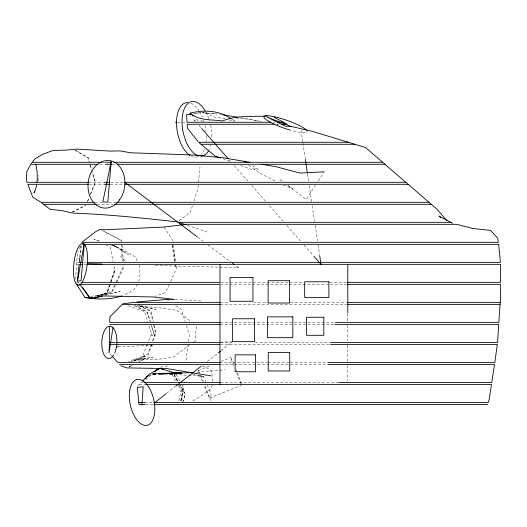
<?xml version="1.0" encoding="UTF-8"?>
<svg xmlns="http://www.w3.org/2000/svg" width="527" height="527" viewBox="0 0 527 527"><rect width="100%" height="100%" fill="white"/><g stroke="black" fill="none" stroke-linecap="round" stroke-linejoin="round"><path stroke-width="0.4" stroke-dasharray="2.63 1.98" d="M210.886 400.856L210.984 393.84L207.249 385.132M75.592 279.31L77.298 254.903L78.108 250.365M79.656 257.433L80.717 245.971M80.17 257.446L81.336 245.2L78.51 249.719M198.218 185.096L197.836 189.035L193.561 202.315M198.488 182.302L199.977 167.046M181.749 400.849L183.264 387.51L181.631 384.407M186.031 360.277L188.126 344.388M188.495 341.582L189.345 335.165L186.262 325.146M138.766 281.609L140.05 274.132L139.602 266.398L138.693 264.343M180.978 400.849L183.264 387.51L183.594 389.407L181.216 400.882M38.346 180.866L38.649 179.437L38.234 175.386M178.851 400.869L181.288 389.262L179.213 385.099M180.642 400.856L182.494 393.056L178.383 385.738M229.061 119.879L233.586 121.19L234.667 121.012L235.332 118.746M182.757 402.417L185.3 394.097L180.326 385.085M192.427 205.84L190.221 212.704L177.895 221.426M182.592 402.417L185.3 394.097L179.588 384.407M109.451 285.081L106.974 292.36L100.249 294.856M110.374 282.353L114.636 269.824L113.562 264.343M110.235 284.356L107.317 292.966L101.395 295.034M111.164 281.609L115.215 269.672L110.973 281.609M151.901 344.388L148.1 355.178L132.896 361.265L129.794 361.66M153.12 340.943L155.92 332.998L153.996 324.375M109.998 284.356L106.816 293.302L100.367 294.567M151.275 344.388L147.652 354.216L132.896 361.265L152.83 357.273L133.674 360.013L159.2 359.21L173.488 356.917L189.153 345.35M152.547 340.929L155.498 332.912L153.502 324.375M147.277 344.388L141.447 359.065L144.826 355.811L128.199 361.529M148.66 340.89L151.631 333.407L152.158 335.956L148.779 325.146M87.653 201.564L89.149 197.809M90.644 194.061L95.321 182.329L90.479 194.061M87.383 201.564L88.931 197.809M169.483 284.356L165.287 292.511L155.122 296.411M170.656 281.622L176.914 266.965L176.347 264.343M114.82 285.074L112.271 290.812L101.256 295.258M116.032 282.353L123.055 266.55L122.857 264.343M115.42 285.061L112.146 292.077L103.654 295.1M116.684 282.353L123.858 266.985L123.753 265.667M212.493 385.059L209.944 389.618L201.61 395.599L192.553 401.139M315.601 184.997L306.121 199.45L287.525 185.28M318.222 180.998L323.795 172.494M137.488 284.356L133.324 290.496L123.384 295.225M137.633 386.014L141.203 382.404L145.011 382.404M145.426 379.927L151.941 374.111M166.637 393.313L175.036 386.732M207.368 361.403L217.71 353.301M220.945 350.771L231.933 342.161M193.672 342.016L195.181 340.903L196.347 326.167L195.3 325.271M149.385 375.797L151.348 374.381M160.702 367.662L162.079 366.759L169.226 365.639M129.069 366.864L131.783 365.455M139.049 361.667L145.353 358.38L144.78 359.118L139.648 361.667M72.225 212.071L85.196 205.477M129.174 366.864L133.443 364.75M72.245 212.111L86.079 205.51M198.475 370.468L210.477 365.652M220.971 361.43L230.727 357.517M209.667 398.063L241.168 385.408M94.267 297.076L96.507 296.246M105.841 295.113L120.163 291.385L101.118 295.054M90.69 296.457L97.139 295.199M193.416 113.865L200.425 112.653L193.883 113.588M196.854 372.26L225.286 369.776M236.715 118.232L240.641 117.923M118.186 346.773L153.324 345.198M220.326 342.201L231.761 341.687M177.698 122.277L186.097 122.277M273.414 122.277L275.048 122.277M276.991 124.273L278.506 124.273M102.034 162.296L104.807 162.296M99.689 164.292L104.201 164.292M111.731 164.292L115.565 164.292M88.951 182.302L103.588 182.302M110.756 182.302L123.476 182.302M89.037 184.305L103.378 184.305M110.367 184.305L124.095 184.305M95.17 202.315L102.442 202.315M108.825 202.315L115.894 202.315M97.251 204.318L112.87 204.318M76.777 262.347L78.773 262.347M83.338 262.347L86.698 262.347M76.639 264.343L78.352 264.343M83.977 264.343L86.224 264.343M76.046 282.353L81.527 282.353M220.866 282.353L303.684 282.353M329.652 282.353L346.272 282.353M220.326 284.356L251.88 284.356M252.189 284.356L346.707 284.356M220.306 302.366L229.35 302.366M253.559 302.366L267.538 302.366M290.482 302.366L346.279 302.366M220.286 304.369L346.575 304.369M220.339 322.372L334.974 322.372M220.372 324.375L334.309 324.375M220.589 342.385L231.999 342.385M255.351 342.385L331.068 342.385M220.477 344.388L330.37 344.388M219.594 362.398L267.347 362.398M268.105 362.398L290.081 362.398M290.594 362.398L328.097 362.398M220.754 364.394L290.048 364.394M290.614 364.394L328.084 364.394M220.622 382.404L338.242 382.404M139.22 384.407L145.874 384.407M144.668 402.417L153.798 402.417M145.729 404.42L153.937 404.42M164.879 374.341L173.745 374.493L178.021 381.746M155.412 265.489L236.742 267.637M175.451 299.481L202.289 301.062M169.918 374.17L187.935 375.349M188.758 375.402L203.501 376.37L205.761 381.653M214.759 113.845L201.209 112.521L219.034 114.181M225.292 118.779L213.83 116.908L203.047 112.139M219.838 114.313L222.236 114.708M239.805 117.923L259.139 121.184M192.263 374.401L203.501 376.37L196.545 374.493M203.066 121.19L197.691 120.248L195.346 118.068M241.425 117.864L260.615 121.276M140.788 305.647L155.768 309.54L137.56 305.877L163.317 308.216L177.25 310.508L190.774 321.391M112.409 245.114L123.14 249.791L135.439 256.998L137.514 261.675M110.663 245.015L116.5 246.82L128.404 254.534L113.819 245.51L116.5 246.82L111.381 245.081M187.52 225.358L206.683 231.834M99.675 241.102L93.872 239.126L98.259 241.267M128.173 305.719L144.569 311.681L147.909 322.372M222.928 158.68L230.22 161.46M240.734 165.465L252.255 169.852L253.382 169.957L256.115 168.528L258.217 169.444L251.478 165.155M283.394 184.97L292.702 188.719L287.801 185.188M201.788 365.909L208.139 368.637L211.531 371.515L212.855 381.627M139.075 305.588L150.953 310.746L153.377 321.602M105.973 245.022L110.189 247.071L113.015 261.544M138.996 305.68L150.439 311.319L152.85 321.589M274.791 180.814L260.384 173.502L247.67 164.292M134.787 305.489L147.217 311.839L150.248 321.622L147.435 312.57L134.569 305.541M120.67 240.352L102.264 230.589L121.632 240.226L121.803 242.334M75.552 150.373L88.272 157.487L89.61 162.296M74.814 150.03L87.989 158.034L89.043 161.585M231.61 119.069L234.667 121.012M166.44 299.448L168.943 301.115M175.728 305.627L181.426 309.421L185.175 321.615M282.09 181.077L280.384 179.845L282.32 181.321M197.717 237.137L202.961 241.076M208.211 245.015L230.51 261.767M120.459 255.924L125.828 261.669M110.183 354.019L111.263 355.218M198.969 125.446L201.136 127.916M229.337 160.017L230.424 161.249M234.219 165.57L247.776 181.005M251.577 185.326L265.674 201.38M269.475 205.701L283.032 221.129M286.826 225.451L300.383 240.885M304.184 245.207L313.4 255.7M78.404 282.353L79.142 283.355M164.022 227.045L173.264 241.274M174.009 374.051L178.396 381.713M172.026 374.414L176.512 382.404M176.374 374.44L180.194 381.68M173.943 374.519L177.869 382.404M201.018 375.758L203.494 381.706M151.091 324.375L154.595 335.692L151.328 325.133M90.077 165.076L91.474 169.773M91.705 170.557L95.209 182.382L92.35 172.125M90.387 165.076L91.481 168.996M172.065 244.594L175.748 261.57M172.191 245.398L174.615 261.537M175.036 264.343L175.531 267.65L175.359 265.667M301.003 130.07L302.821 142.277M302.939 143.094L305.245 158.555M307.544 174.015L308.638 181.341M309.244 185.405L311.668 201.683M312.274 205.754L314.573 221.215M315.179 225.286L317.485 240.747M318.091 244.818L319.54 254.581M121.032 244.337L122.6 261.524M173.6 245.154L175.076 262.347M122.04 245.154L123.404 261.524M347.794 313.684L347.794 321.088M347.794 325.199L347.794 340.824M347.794 344.935L347.794 361.384M347.794 365.494L347.794 381.12M306.371 130.057A22.898 4.157 19.3 0 1 289.534 129.925M241.076 383.682A15 0.428 68.1 0 1 236.616 373.169M233.777 366.028A15 0.428 68.1 0 1 232.157 360.244L233.27 362.8A15 0.428 68.1 0 1 233.777 363.999M236.03 369.453A15 0.428 68.1 0 1 237.203 372.365M237.486 373.083A15 0.428 68.1 0 1 241.485 383.643M205.24 386.041A15 0.428 68.1 0 1 209.66 398.188A15 0.428 68.1 0 1 204.364 386.126M202.342 381.061A15 0.428 68.1 0 1 200.319 375.823M199.12 372.549A15 0.428 68.1 0 1 199.904 373.195M198.014 156.684A27.707 14.196 79.1 0 1 191.229 156.203M190.82 103.2A27.707 14.196 79.1 0 1 198.85 110.512M199.674 111.81A27.707 14.196 79.1 0 1 202.315 117.04M203.415 119.912A27.707 14.196 79.1 0 1 203.909 121.421M204.95 125.268A27.707 14.196 79.1 0 1 206.017 131.612M206.288 135.551A27.707 14.196 79.1 0 1 205.8 143.509M204.384 148.996A27.707 14.196 79.1 0 1 201.242 154.371M205.899 111.968A27.707 14.196 79.1 0 1 209.66 121.124M210.642 124.991A27.707 14.196 79.1 0 1 211.795 137.554M211.037 143.963A27.707 14.196 79.1 0 1 209.324 149.339M277.828 124.346L277.426 124.273L277.828 124.346"/><path stroke-width="0.79" d="M109.688 326.312L109.109 352.827L112.93 327.754M497.62 341.951L498.707 324.375L334.829 324.375M141.908 404.42L143.206 386.792L137.284 387.358L139.029 404.42L145.142 404.42M84.248 244.225L81.039 280.726L77.482 281.095L79.024 264.343L82.482 264.343M79.584 258.25L79.208 262.347L82.653 262.347M36.692 184.305L36.383 186.749L34.064 192.961L34.94 191.709M36.943 182.302L37.325 179.312L37.088 171.42L35.836 164.292M77.482 281.095L84.109 244.041M145.452 378.63L146.921 376.627L148.298 375.731M31.35 163.469L35.131 158.699L42.997 154.167L52.983 150.498L65.605 150.136L76.659 149.095L109.899 151.084L120.268 150.913L130.591 152.784L193.205 155.004L223.395 157.836L249.897 162.296M142.31 381.284L149.51 374.012L159.859 368.248L175.755 373.307M154.312 371.99L156.677 369.875L154.187 371.818M154.352 402.938L165.985 393.821M175.689 386.225L200.899 366.469M218.356 352.794L220.299 351.278M157.896 369.664L159.207 368.722M155.88 370.797L159.325 368.557M121.968 295.897C110.314 299.711 97.04 299.599 85.045 297.564L77.225 285.43M95.374 297.63L93.905 298.223L89.498 297.445L85.045 297.564M92.772 297.636L89.781 298.743L92.877 297.755M99.155 296.543L93.905 298.223L102.66 295.943M99.531 295.357L97.152 295.818L153.667 296.964L174.635 299.435L166.44 299.448L137 301.997M190.629 114.063L186.558 114.655L187.039 122.277L270.95 122.277M186.663 224.324L164.022 227.045L105.235 229.746L100.143 229.462L96.039 231.386L81.757 242.334L498.338 242.334L497.705 238.25L490.558 230.411L472.772 228.487L456.731 224.324L184.457 224.324L178.534 222.322L450.855 222.322M122.817 303.776L134.609 302.366L219.838 302.366M192.796 372.615L159.273 373.478L152.784 374.13L155.201 374.177M324.224 171.835L299.909 173.047L275.562 166.611L261.8 164.292M116.553 346.845L118.186 346.773M155.188 374.045L152.784 374.13L155.248 374.084M158.443 373.92L164.101 373.702M172.184 373.393L181.295 373.05L159.273 373.478L164.187 373.795M158.489 373.913L164.193 373.696M172.336 373.386L181.295 373.05M159.194 373.893L163.996 373.715M267.492 115.993C252.459 116.935 236.722 114.899 222.532 120.979C211.604 119.326 198.929 120.979 190.063 113.167L190.3 114.405M175.412 122.277L176.934 122.277M277.505 122.277L283.46 122.277M274.712 124.273L187.171 124.273L187.421 128.298L198.185 141.723M281.543 124.273L287.149 124.273L274.231 117.277M198.771 142.283L348.288 142.283M201.064 144.286L354.862 144.286M32.279 162.296L101.777 162.296M105.565 162.296L111.388 162.296M113.799 162.296L382.661 162.296M97.963 164.292L30.882 164.292L26.798 171.532L26.35 180.517L27.061 182.302L88.398 182.302M105.163 164.292L111.731 164.292M117.093 164.292L384.973 164.292M104.26 182.302L109.471 182.302M124.26 182.302L405.823 182.302M88.272 184.305L27.852 184.305L32.766 197.223L40.362 201.874M104.115 184.305L109.306 184.305M124.906 184.305L408.135 184.305L436.797 209.041L446.758 220.517M94.359 202.315L40.941 202.315L50.131 209.298L62.779 210.714L70.789 212.803L73.932 213.145C108.509 214.436 142.843 218.066 177.243 221.887M116.678 202.315L428.998 202.315M43.576 204.318L96.467 204.318M114.399 204.318L431.317 204.318M82.462 244.337L498.647 244.337L500.419 262.347L87.429 262.347M86.995 264.343L500.466 264.343L500.531 282.353L347.715 282.353M82.232 282.353L219.232 282.353M76.567 284.356L78.042 284.356M79.491 284.356L218.883 284.356M347.504 284.356L500.551 284.356L500.65 296.049L498.825 322.372L335.435 322.372M347.892 302.366L500.189 302.366M220.286 304.369L122.231 304.369L109.899 316.892L109.774 322.372L220.148 322.372M347.879 304.369L500.037 304.369M109.735 324.375L220.372 324.375M109.333 342.385L115.492 342.385M117.132 342.385L219.68 342.385M330.963 342.385L497.56 342.385M109.293 344.388L219.667 344.388M330.508 344.388L497.304 344.388L494.84 362.398L328.097 362.398M219.937 362.398L117.725 362.398L111.803 355.817M119.53 364.394L219.937 364.394M328.084 364.394L494.537 364.394L491.783 382.404L338.756 382.404M144.464 382.404L220.141 382.404M145.781 384.407L491.474 384.407L489.175 399.578L488.325 402.417L153.785 402.417M138.818 402.417L144.918 402.417M153.937 404.42L487.732 404.42M164.101 373.538L159.273 373.478L164.081 373.584M87.232 263.684L102.021 264.073M291.102 126.414L285.436 126.203L267.189 117.172L291.102 126.414L312.445 131.381L365.593 147.553L408.135 184.305M223.033 114.84L237.427 117.205M211.017 375.883L166.512 368.544L127.04 367.925L120.775 365.778M220.655 157.922L215.253 156.236L199.39 142.876M159.859 368.248L163.673 369.789M452.667 223.27L438.984 216.142L440.855 217.565M230.905 118.674C219.173 110.222 203.666 109.708 190.063 113.167L192.994 115.887M124.912 182.454L197.058 236.643M232.479 263.243L234.449 264.725M237.071 266.695L238.382 267.676M194.088 119.886L195.168 121.124M201.676 128.529L228.25 158.779M313.947 256.32L320.996 264.343L319.665 255.397M79.88 284.356L89.498 297.445L82.732 287.63M244.917 160.979L245.483 162.296M305.364 159.365L307.425 173.199M347.794 264.343L347.794 312.867M219.976 264.343L219.976 384.407M114.655 353.09A16.225 7.536 -87.7 0 0 114.122 329.158L112.442 327.181L110.551 326.239L108.582 326.397A16.225 7.536 -87.7 0 0 102.264 349.151A16.225 7.536 -87.7 0 0 113.753 354.869M289.534 129.925A22.898 4.157 19.3 0 1 264.416 118.094A22.898 4.157 19.3 0 1 280.219 118.219A22.898 4.157 19.3 0 1 306.371 130.057M189.904 155.439A27.707 14.196 79.1 0 1 180.227 142.02L178.06 135.261A27.707 14.196 79.1 0 1 187.737 102.541M199.087 155.972A27.707 14.196 79.1 0 1 185.748 140.953L183.58 134.201A27.707 14.196 79.1 0 1 187.105 104.32A27.707 14.196 79.1 0 1 205.194 110.749M208.56 150.827A27.707 14.196 79.1 0 1 200.609 156.15M111.217 161.302L107.818 202.197L102.824 201.92L111.217 161.302M252.953 277.4L230.068 277.4L230.068 301.286L252.953 301.286L252.953 277.4M289.501 280.707L268.131 280.707L268.131 303.012L289.501 303.012L289.501 280.707M328.894 281.78L304.659 281.78L304.659 297.419L328.894 297.419L328.894 281.78M292.821 316.879L267.459 316.879L267.459 337.682L292.821 337.682L292.821 316.879M323.828 317.261L306.536 317.261L306.536 335.31L323.828 335.31L323.828 317.261M254.508 318.769L232.578 318.769L232.578 341.654L254.508 341.654L254.508 318.769M289.751 352.504L268.223 352.504L268.223 370.968L289.751 370.968L289.751 352.504M255.457 354.855L235.128 354.855L235.128 371.779L255.457 371.779L255.457 354.855M85.486 245.892L84.05 243.955A21.06 6.66 -83.6 0 0 73.497 268.632A21.06 6.66 -83.6 0 0 82.805 281.115A21.06 6.66 -83.6 0 0 85.486 245.892M119.669 199.773A23.873 18.353 -82.9 0 0 111.013 160.906A23.873 18.353 -82.9 0 0 88.701 192.236A23.873 18.353 -82.9 0 0 119.669 199.773M129.695 390.441A23.458 12.009 77.6 0 0 145.465 425.467A23.458 12.009 77.6 0 0 150.999 391.344A23.458 12.009 77.6 0 0 129.695 390.441"/></g></svg>
